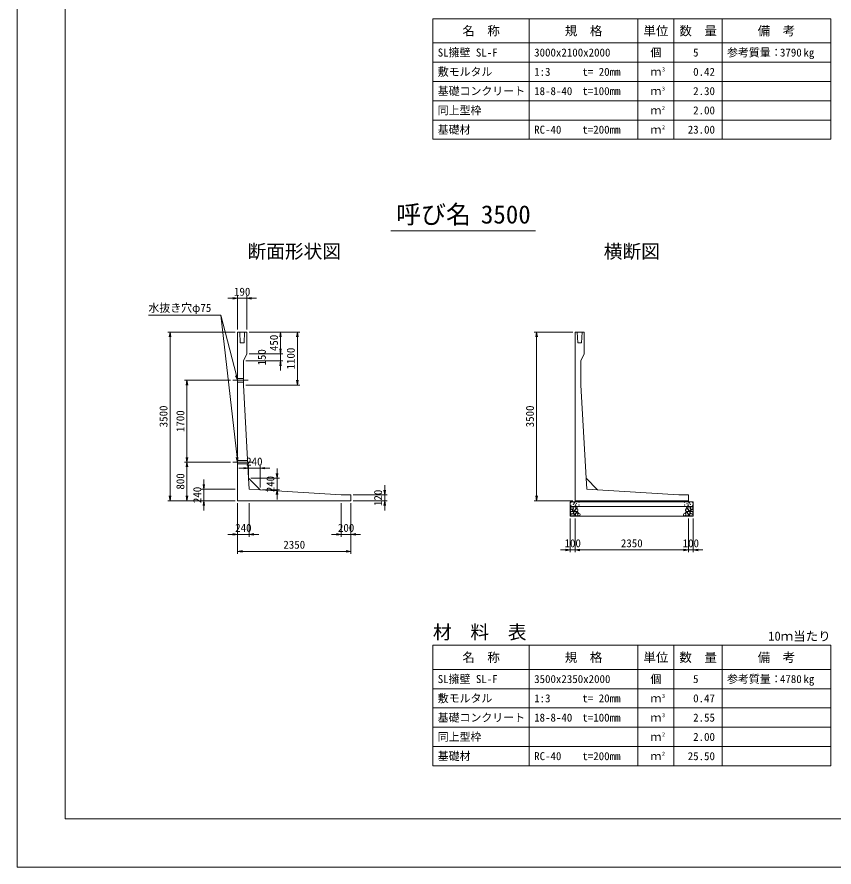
# Model space of a CAD drawing. Units: millimetres at full size, sheet at 1:75. Extents: x 0 to 42050, y 0 to 33103.
# Drawn here: x 0 to 16944, y 0 to 17637 of the extents above; entities that cross this region are included whole.
import ezdxf
from ezdxf.enums import TextEntityAlignment as Align

# ---------------------------------------------------------------- set-up
doc = ezdxf.new("R2010")
doc.units = ezdxf.units.MM
doc.header["$LTSCALE"] = 75
doc.linetypes.add('CHAIN', pattern=[18.5, 12, -1.5, 3.5, -1.5])
doc.linetypes.add('DASHED_SPACED', pattern=[12, 6, -6])
for name, color, linetype, lineweight in [('D-BMK', 2, 'CHAIN', 13), ('D-DCR-HCHn', 4, 'Continuous', 9), ('D-MTR-FRAM', 7, 'Continuous', 13), ('D-MTR-LINE', 7, 'Continuous', 13), ('D-STR-DIM', 7, 'Continuous', 13), ('D-STR-STRn', 1, 'Continuous', 13), ('D-STR-TXT', 7, 'Continuous', 13), ('D-TTL', 2, 'Continuous', 13), ('D-TTL-TXT', 7, 'Continuous', 13)]:
    doc.layers.add(name, color=color, linetype=linetype, lineweight=lineweight)
doc.layers.add('D-MTR', color=7, linetype='Continuous')
doc.layers.add('D-MTR-TXT', color=7, linetype='Continuous')
doc.styles.add('ＭＳ ゴシック', font='')
doc.styles.get('ＭＳ ゴシック').set_extended_font_data('MS Gothic')

# ---------------------------------------------------------------- blocks, each defined once
blk = doc.blocks.new('open_arrow')
at = {"color": 0, "linetype": 'Continuous', "lineweight": -2}
blk.add_lwpolyline([(7.5, 1.25), (0, 0), (7.5, -1.25)], dxfattribs=at)

msp = doc.modelspace()

# ---------------------------------------------------------------- linework, layer by layer
at = {"layer": 'D-BMK'}
for p, q in [((4795, 10100), (4475, 10100)), ((4883.89, 8400), (4475, 8400))]:
    msp.add_line(p, q, dxfattribs=at)
at = {"layer": 'D-DCR-HCHn'}
for points in [[(11482.28, 7413.81), (11475.35, 7393), (11484.59, 7379.14), (11507.71, 7376.82), (11523.49, 7383.6), (11516.95, 7399.94), (11521.58, 7409.18), (11512.33, 7418.43), (11498.46, 7423.05)], [(11526.2, 7471.59), (11505.4, 7476.22), (11486.9, 7466.97), (11484.59, 7446.17), (11489.21, 7429.99), (11512.33, 7423.05), (11528.51, 7423.05), (11535.44, 7434.61), (11535.44, 7460.04)], [(11544.69, 7473.91), (11537.76, 7453.1), (11540.07, 7429.99), (11523.89, 7404.56), (11544.69, 7393), (11567.8, 7404.56), (11581.67, 7423.05), (11586.3, 7453.1), (11581.67, 7469.28), (11567.8, 7476.22)], [(11583.98, 7418.43), (11572.43, 7390.69), (11581.67, 7379.14), (11609.41, 7379.14), (11620.97, 7383.76), (11632.53, 7399.94), (11632.53, 7413.81), (11620.97, 7432.3), (11607.1, 7434.61)], [(11588.61, 7469.28), (11588.61, 7441.55), (11600.16, 7434.61), (11611.72, 7441.55), (11614.03, 7457.73), (11611.72, 7471.59), (11595.54, 7476.22)], [(13916.02, 7418.43), (13927.57, 7390.69), (13918.33, 7379.14), (13890.59, 7379.14), (13879.03, 7383.76), (13867.47, 7399.94), (13867.47, 7413.81), (13879.03, 7432.3), (13892.9, 7434.61)], [(13911.39, 7469.28), (13911.39, 7441.55), (13899.84, 7434.61), (13888.28, 7441.55), (13885.97, 7457.73), (13888.28, 7471.59), (13904.46, 7476.22)], [(13955.31, 7473.91), (13962.24, 7453.1), (13959.93, 7429.99), (13976.11, 7404.56), (13955.31, 7393), (13932.2, 7404.56), (13918.33, 7423.05), (13913.7, 7453.1), (13918.33, 7469.28), (13932.2, 7476.22)], [(13973.8, 7471.59), (13994.6, 7476.22), (14013.1, 7466.97), (14015.41, 7446.17), (14010.79, 7429.99), (13987.67, 7423.05), (13971.49, 7423.05), (13964.56, 7434.61), (13964.56, 7460.04)], [(14017.72, 7413.81), (14024.65, 7393), (14015.41, 7379.14), (13992.29, 7376.82), (13976.51, 7383.6), (13983.05, 7399.94), (13978.42, 7409.18), (13987.67, 7418.43), (14001.54, 7423.05)], [(11526.16, 7337.01), (11543.28, 7362.69), (11541.14, 7369.11), (11517.59, 7375.53), (11496.19, 7373.39), (11481.21, 7360.55), (11479.07, 7345.57), (11481.21, 7330.59), (11498.33, 7326.31)], [(11534.72, 7283.5), (11549.7, 7289.92), (11553.98, 7311.33), (11545.42, 7326.31), (11530.44, 7330.59), (11511.17, 7328.45), (11489.77, 7319.89), (11479.07, 7307.05), (11479.07, 7292.06), (11485.49, 7283.5), (11511.17, 7285.64)], [(11549.31, 7393), (11537.76, 7383.76), (11542.38, 7376.82), (11558.56, 7376.82), (11565.49, 7379.14), (11570.12, 7388.38), (11563.18, 7395.32)], [(11586.08, 7337.01), (11596.78, 7362.69), (11588.22, 7373.39), (11562.54, 7373.39), (11551.84, 7369.11), (11541.14, 7354.13), (11541.14, 7341.29), (11551.84, 7324.17), (11564.68, 7322.03)], [(11581.8, 7289.92), (11581.8, 7315.61), (11571.1, 7322.03), (11560.4, 7315.61), (11558.26, 7300.62), (11560.4, 7287.78), (11575.38, 7283.5)], [(11622.47, 7285.64), (11628.89, 7304.91), (11626.75, 7326.31), (11641.73, 7349.85), (11622.47, 7360.55), (11601.06, 7349.85), (11588.22, 7332.73), (11583.94, 7304.91), (11588.22, 7289.92), (11601.06, 7283.5)], [(11618.19, 7360.55), (11628.89, 7369.11), (11624.61, 7375.53), (11609.62, 7375.53), (11603.2, 7373.39), (11598.92, 7364.83), (11605.34, 7358.41)], [(11639.59, 7287.78), (11658.85, 7283.5), (11675.97, 7292.06), (11678.11, 7311.33), (11673.83, 7326.31), (11652.43, 7332.73), (11637.45, 7332.73), (11631.03, 7322.03), (11631.03, 7298.48)], [(13860.41, 7287.78), (13841.15, 7283.5), (13824.03, 7292.06), (13821.89, 7311.33), (13826.17, 7326.31), (13847.57, 7332.73), (13862.55, 7332.73), (13868.97, 7322.03), (13868.97, 7298.48)], [(13877.53, 7285.64), (13871.11, 7304.91), (13873.25, 7326.31), (13858.27, 7349.85), (13877.53, 7360.55), (13898.94, 7349.85), (13911.78, 7332.73), (13916.06, 7304.91), (13911.78, 7289.92), (13898.94, 7283.5)], [(13881.81, 7360.55), (13871.11, 7369.11), (13875.39, 7375.53), (13890.38, 7375.53), (13896.8, 7373.39), (13901.08, 7364.83), (13894.66, 7358.41)], [(13913.92, 7337.01), (13903.22, 7362.69), (13911.78, 7373.39), (13937.46, 7373.39), (13948.16, 7369.11), (13958.86, 7354.13), (13958.86, 7341.29), (13948.16, 7324.17), (13935.32, 7322.03)], [(13918.2, 7289.92), (13918.2, 7315.61), (13928.9, 7322.03), (13939.6, 7315.61), (13941.74, 7300.62), (13939.6, 7287.78), (13924.62, 7283.5)], [(13950.69, 7393), (13962.24, 7383.76), (13957.62, 7376.82), (13941.44, 7376.82), (13934.51, 7379.14), (13929.88, 7388.38), (13936.82, 7395.32)], [(13965.28, 7283.5), (13950.3, 7289.92), (13946.02, 7311.33), (13954.58, 7326.31), (13969.56, 7330.59), (13988.83, 7328.45), (14010.23, 7319.89), (14020.93, 7307.05), (14020.93, 7292.06), (14014.51, 7283.5), (13988.83, 7285.64)], [(13973.84, 7337.01), (13956.72, 7362.69), (13958.86, 7369.11), (13982.41, 7375.53), (14003.81, 7373.39), (14018.79, 7360.55), (14020.93, 7345.57), (14018.79, 7330.59), (14001.67, 7326.31)]]:
    msp.add_lwpolyline(points, close=True, dxfattribs=at)
for centre, radius in [((11485.73, 7557.43), 3), ((11486.87, 7503.92), 3), ((11537.29, 7525.76), 3), ((11558.34, 7557.43), 7.5), ((11581.66, 7509.97), 7.5), ((11602.71, 7541.64), 3), ((11653.13, 7563.48), 3), ((11654.27, 7509.97), 3), ((13845.73, 7509.97), 3), ((13846.87, 7563.48), 3), ((13897.29, 7541.64), 3), ((13918.34, 7509.97), 7.5), ((13941.66, 7557.43), 7.5), ((13962.71, 7525.76), 3), ((14013.13, 7503.92), 3), ((14014.27, 7557.43), 3)]:
    msp.add_circle(centre, radius, dxfattribs=at)
at = {"layer": 'D-MTR-FRAM'}
for p, q in [((8625, 17600), (16875, 17600)), ((8625, 17600), (8625, 15100)), ((16875, 17600), (16875, 15100)), ((8625, 15100), (16875, 15100)), ((8625, 4600), (16875, 4600)), ((8625, 4600), (8625, 2100)), ((16875, 4600), (16875, 2100)), ((8625, 2100), (16875, 2100))]:
    msp.add_line(p, q, dxfattribs=at)
at = {"layer": 'D-MTR-LINE'}
for p, q in [((10625, 17600), (10625, 15100)), ((12875, 17600), (12875, 15100)), ((13625, 17600), (13625, 15100)), ((14625, 17600), (14625, 15100)), ((8625, 17100), (16875, 17100)), ((8625, 16700), (16875, 16700)), ((8625, 16300), (16875, 16300)), ((8625, 15900), (16875, 15900)), ((8625, 15500), (16875, 15500)), ((10625, 4600), (10625, 2100)), ((12875, 4600), (12875, 2100)), ((13625, 4600), (13625, 2100)), ((14625, 4600), (14625, 2100)), ((8625, 4100), (16875, 4100)), ((8625, 3700), (16875, 3700)), ((8625, 3300), (16875, 3300)), ((8625, 2900), (16875, 2900)), ((8625, 2500), (16875, 2500))]:
    msp.add_line(p, q, dxfattribs=at)
at = {"layer": 'D-STR-DIM'}
for p, q in [((4575, 11150), (4575, 11850)), ((4765, 11150), (4765, 11850)), ((4375, 11800), (4965, 11800)), ((4525, 11100), (3125, 11100)), ((3175, 7600), (3175, 11100)), ((4815, 11100), (5515, 11100)), ((4815, 11100), (5865, 11100)), ((5465, 11100), (5465, 10650)), ((5815, 11100), (5815, 10000)), ((11525, 11100), (10725, 11100)), ((10775, 7600), (10775, 11100)), ((5465, 10850), (5465, 10300)), ((4815, 10650), (5515, 10650)), ((4815, 10650), (5515, 10650)), ((4745, 10500), (5515, 10500)), ((4425, 10100), (3475, 10100)), ((3525, 8400), (3525, 10100)), ((4745, 10000), (5865, 10000)), ((4425, 8400), (3475, 8400)), ((4425, 8400), (3475, 8400)), ((3525, 7600), (3525, 8400)), ((4802.46, 8115.71), (4802.46, 8325.71)), ((5042.46, 7875.71), (5042.46, 8325.71)), ((5242.46, 8275.71), (4602.46, 8275.71)), ((5392.46, 8265.71), (5392.46, 7625.71)), ((3875, 7400), (3875, 8040)), ((4852.46, 8065.71), (5442.46, 8065.71)), ((4525, 7840), (3825, 7840)), ((5092.46, 7825.71), (5442.46, 7825.71)), ((7625, 7400), (7625, 7920)), ((4525, 7600), (3125, 7600)), ((4525, 7600), (3475, 7600)), ((4525, 7600), (3825, 7600)), ((6975, 7720), (7675, 7720)), ((6975, 7600), (7675, 7600)), ((11525, 7600), (10725, 7600)), ((4575, 7550), (4575, 6850)), ((4575, 7550), (4575, 6500)), ((4815, 7550), (4815, 6850)), ((6725, 7550), (6725, 6850)), ((6925, 7550), (6925, 6500)), ((6925, 7550), (6925, 6850)), ((11475, 7230), (11475, 6530)), ((11575, 7230), (11575, 6530)), ((11575, 7230), (11575, 6530)), ((13925, 7230), (13925, 6530)), ((13925, 7230), (13925, 6530)), ((14025, 7230), (14025, 6530)), ((4375, 6900), (5015, 6900)), ((7125, 6900), (6525, 6900)), ((4575, 6550), (6925, 6550)), ((11775, 6580), (11275, 6580)), ((11575, 6580), (13925, 6580)), ((13725, 6580), (14225, 6580))]:
    msp.add_line(p, q, dxfattribs=at)
at = {"layer": 'D-STR-STRn'}
for p, q in [((4765, 11100), (4575, 11100)), ((4575, 11100), (4575, 7600)), ((4765, 10650), (4765, 11100)), ((11765, 11100), (11575, 11100)), ((11575, 11100), (11575, 7600)), ((11765, 10650), (11765, 11100)), ((4695, 10500), (4765, 10650)), ((11695, 10500), (11765, 10650)), ((4695, 10000), (4695, 10500)), ((11695, 10000), (11695, 10500)), ((4802.46, 8065.71), (4695, 10000)), ((11802.46, 8065.71), (11695, 10000)), ((5042.46, 7825.71), (4802.46, 8065.71)), ((12042.46, 7825.71), (11802.46, 8065.71)), ((6725, 7720), (5042.46, 7825.71)), ((13725, 7720), (12042.46, 7825.71)), ((4575, 7600), (6925, 7600)), ((6925, 7720), (6725, 7720)), ((6925, 7600), (6925, 7720)), ((11575, 7600), (13925, 7600)), ((11575, 7600), (11575, 7580)), ((13925, 7720), (13725, 7720)), ((13925, 7600), (13925, 7720)), ((13925, 7600), (13925, 7580)), ((11475, 7280), (11475, 7580)), ((11475, 7580), (14025, 7580)), ((11475, 7480), (14025, 7480)), ((14025, 7580), (14025, 7280)), ((11475, 7280), (14025, 7280))]:
    msp.add_line(p, q, dxfattribs=at)
at = {"layer": 'D-STR-STRn', "linetype": 'DASHED_SPACED'}
for p, q in [((4620, 11100), (4630, 10875)), ((4720, 11100), (4710, 10875)), ((11620, 11100), (11630, 10875)), ((11720, 11100), (11710, 10875)), ((4630, 10875), (4710, 10875)), ((11630, 10875), (11710, 10875)), ((4575, 10137.5), (4695, 10137.5)), ((4575, 10062.5), (4695, 10062.5)), ((4575, 8437.5), (4781.81, 8437.5)), ((4575, 8362.5), (4785.97, 8362.5))]:
    msp.add_line(p, q, dxfattribs=at)
at = {"layer": 'D-STR-STRn', "color": 2, "linetype": 'DASHED_SPACED'}
for p, q in [((4802.46, 8065.71), (4815, 7840)), ((11802.46, 8065.71), (11815, 7840)), ((4815, 7840), (5042.46, 7825.71)), ((11815, 7840), (12042.46, 7825.71))]:
    msp.add_line(p, q, dxfattribs=at)
at = {"layer": 'D-STR-TXT'}
msp.add_line((2725, 11450), (4225, 11450), dxfattribs=at)
for points in [[(4575, 8400), (4563.6, 8499.35), (4225, 11450)], [(4575, 10100), (4549.9, 10196.8), (4225, 11450)]]:
    msp.add_lwpolyline(points, dxfattribs=at)
at = {"layer": 'D-TTL'}
for points in [[(0, 0), (42050, 0), (42050, 29700), (0, 29700)], [(1000, 1000), (41050, 1000), (41050, 28700), (1000, 28700)]]:
    msp.add_lwpolyline(points, close=True, dxfattribs=at)
at = {"layer": 'D-TTL-TXT'}
msp.add_line((7750, 13200), (10750, 13200), dxfattribs=at)

# ---------------------------------------------------------------- block references
at = {"layer": 'D-STR-DIM', "xscale": 13.3, "yscale": 13.3}
for p, rotation in [((4575, 11800), 180), ((3175, 11100), 270), ((5465, 11100), 270), ((5815, 11100), 270), ((10775, 11100), 270), ((5465, 10650), 90), ((5465, 10650), 90), ((5465, 10500), 270), ((3525, 10100), 270), ((5815, 10000), 90), ((3525, 8400), 90), ((3525, 8400), 270), ((4802.46, 8275.71), 180), ((5392.46, 8065.71), 90), ((3875, 7840), 90), ((5392.46, 7825.71), 270), ((7625, 7720), 90), ((3175, 7600), 90), ((3525, 7600), 90), ((3875, 7600), 270), ((7625, 7600), 270), ((10775, 7600), 90), ((4575, 6900), 180), ((6725, 6900), 180), ((6925, 6550), 180), ((11475, 6580), 180), ((13925, 6580), 180), ((13925, 6580), 180)]:
    msp.add_blockref('open_arrow', p, dxfattribs=dict(at, rotation=rotation))
for p in [(4765, 11800), (5042.46, 8275.71), (4815, 6900), (6925, 6900), (4575, 6550), (11575, 6580), (11575, 6580), (14025, 6580)]:
    msp.add_blockref('open_arrow', p, dxfattribs=at)
at = {"layer": 'D-STR-TXT', "xscale": 13.3, "yscale": 13.3}
for p, rotation in [((4575, 10100), 104.5), ((4575, 8400), 96.5)]:
    msp.add_blockref('open_arrow', p, dxfattribs=dict(at, rotation=rotation))

# ---------------------------------------------------------------- texts
at = {"layer": 'D-MTR', "style": 'ＭＳ ゴシック'}
msp.add_text('材\u3000料\u3000表', height=284.8, dxfattribs=at).set_placement((8625, 4645.38), align=Align.BOTTOM_LEFT)
msp.add_text('10ｍ当たり', height=189.9, dxfattribs=at).set_placement((16875, 4638.58), align=Align.BOTTOM_RIGHT)
at = {"layer": 'D-MTR-TXT', "style": 'ＭＳ ゴシック'}
for s, height, p in [('名\u3000称', 189.9, (9625, 17350)), ('規\u3000格', 189.9, (11750, 17350)), ('単位', 189.9, (13250, 17350)), ('数\u3000量', 189.9, (14125, 17350)), ('備\u3000考', 189.9, (15750, 17350)), ('個', 166.1, (13250, 16900)), ('ｍ', 166.1, (13250, 16500)), ('ｍ', 166.1, (13250, 16100)), ('ｍ', 166.1, (13250, 15700)), ('ｍ', 166.1, (13250, 15300)), ('名\u3000称', 189.9, (9625, 4350)), ('規\u3000格', 189.9, (11750, 4350)), ('単位', 189.9, (13250, 4350)), ('数\u3000量', 189.9, (14125, 4350)), ('備\u3000考', 189.9, (15750, 4350)), ('個', 166.1, (13250, 3900)), ('ｍ', 166.1, (13250, 3500)), ('ｍ', 166.1, (13250, 3100)), ('ｍ', 166.1, (13250, 2700)), ('ｍ', 166.1, (13250, 2300))]:
    msp.add_text(s, height=height, dxfattribs=at).set_placement(p, align=Align.MIDDLE_CENTER)
for s, p in [('SL擁壁 SL-F', (8725, 16900)), ('3000x2100x2000', (10725, 16900)), ('参考質量：    kg', (14725, 16900)), ('敷モルタル', (8725, 16500)), ('1:3', (10725, 16500)), ('t= 20mm', (11725, 16500)), ('基礎コンクリート', (8725, 16100)), ('18-8-40', (10725, 16100)), ('t=100mm', (11725, 16100)), ('同上型枠', (8725, 15700)), ('基礎材', (8725, 15300)), ('RC-40', (10725, 15300)), ('t=200mm', (11725, 15300)), ('SL擁壁 SL-F', (8725, 3900)), ('3500x2350x2000', (10725, 3900)), ('参考質量：    kg', (14725, 3900)), ('敷モルタル', (8725, 3500)), ('1:3', (10725, 3500)), ('t= 20mm', (11725, 3500)), ('基礎コンクリート', (8725, 3100)), ('18-8-40', (10725, 3100)), ('t=100mm', (11725, 3100)), ('同上型枠', (8725, 2700)), ('基礎材', (8725, 2300)), ('RC-40', (10725, 2300)), ('t=200mm', (11725, 2300))]:
    msp.add_text(s, height=166.1, dxfattribs=at).set_placement(p, align=Align.MIDDLE_LEFT)
for s, p in [('5', (14133.88, 16900)), ('3790', (16275, 16900)), ('0.42', (14475, 16500)), ('2.30', (14475, 16100)), ('2.00', (14475, 15700)), ('23.00', (14475, 15300)), ('5', (14133.88, 3900)), ('4780', (16275, 3900)), ('0.47', (14475, 3500)), ('2.55', (14475, 3100)), ('2.00', (14475, 2700)), ('25.50', (14475, 2300))]:
    msp.add_text(s, height=166.1, dxfattribs=at).set_placement(p, align=Align.MIDDLE_RIGHT)
for s, p in [('3', (13375, 16484.07)), ('3', (13375, 16084.07)), ('2', (13375, 15684.07)), ('2', (13375, 15284.07)), ('3', (13375, 3484.07)), ('3', (13375, 3084.07)), ('2', (13375, 2684.07)), ('2', (13375, 2284.07))]:
    msp.add_text(s, height=83.07, dxfattribs=at).set_placement(p, align=Align.BOTTOM_LEFT)
at = {"layer": 'D-STR-DIM', "style": 'ＭＳ ゴシック'}
for s, p in [('190', (4670, 11937.5)), ('240', (4922.46, 8413.21)), ('240', (4695, 7037.5)), ('200', (6825, 7037.5)), ('2350', (5750, 6687.5)), ('100', (11525, 6717.5)), ('2350', (12750, 6717.5)), ('100', (13975, 6717.5))]:
    msp.add_text(s, height=166.1, dxfattribs=at).set_placement(p, align=Align.MIDDLE_CENTER)
for s, p in [('450', (5327.5, 10875)), ('1100', (5677.5, 10550)), ('150', (5077.5, 10575)), ('3500', (3037.5, 9350)), ('3500', (10637.5, 9350)), ('1700', (3387.5, 9250)), ('800', (3387.5, 8000)), ('240', (5254.96, 7945.71)), ('240', (3737.5, 7720)), ('120', (7487.5, 7660))]:
    msp.add_text(s, height=166.1, rotation=90, dxfattribs=at).set_placement(p, align=Align.MIDDLE_CENTER)
at = {"layer": 'D-STR-TXT', "style": 'ＭＳ ゴシック'}
msp.add_text('水抜き穴φ75', height=166.1, dxfattribs=at).set_placement((2725, 11468.14), align=Align.BOTTOM_LEFT)
at = {"layer": 'D-TTL-TXT', "style": 'ＭＳ ゴシック'}
for s, height, p in [('呼び名', 379.8, (8637.5, 13237.5)), ('3500', 379.8, (10137.5, 13237.5)), ('断面形状図', 284.8, (5750, 12545.38)), ('横断図', 284.8, (12750, 12545.38))]:
    msp.add_text(s, height=height, dxfattribs=at).set_placement(p, align=Align.BOTTOM_CENTER)

doc.saveas('drawing.dxf')
